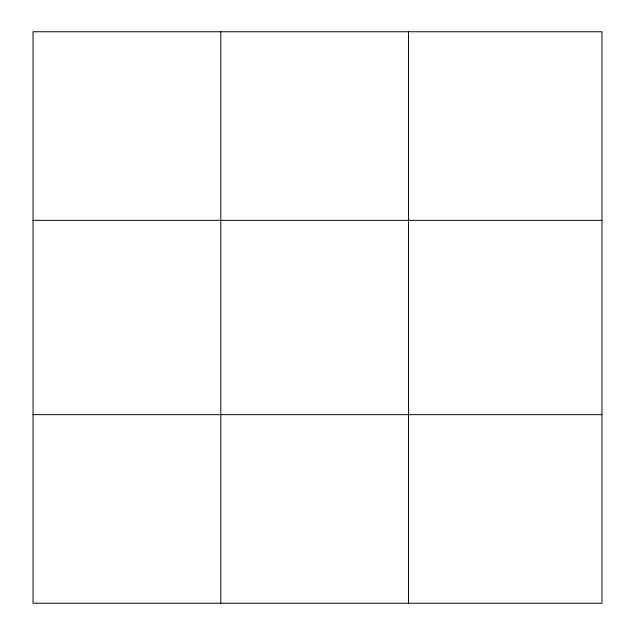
<?xml version="1.0" encoding="UTF-8"?>
<svg xmlns="http://www.w3.org/2000/svg" width="635" height="635" viewBox="0 0 635 635"><rect width="100%" height="100%" fill="white"/><g stroke="black" fill="none" stroke-linecap="round" stroke-linejoin="round"><path stroke-width="0.95" d="M220.782 31.75L220.782 603.25M408.527 31.75L408.527 603.25M601.964 414.655L601.964 603.25L33.036 603.25L33.036 31.75L601.964 31.75L601.964 414.655L33.036 414.655M33.036 220.345L601.964 220.345"/></g></svg>
